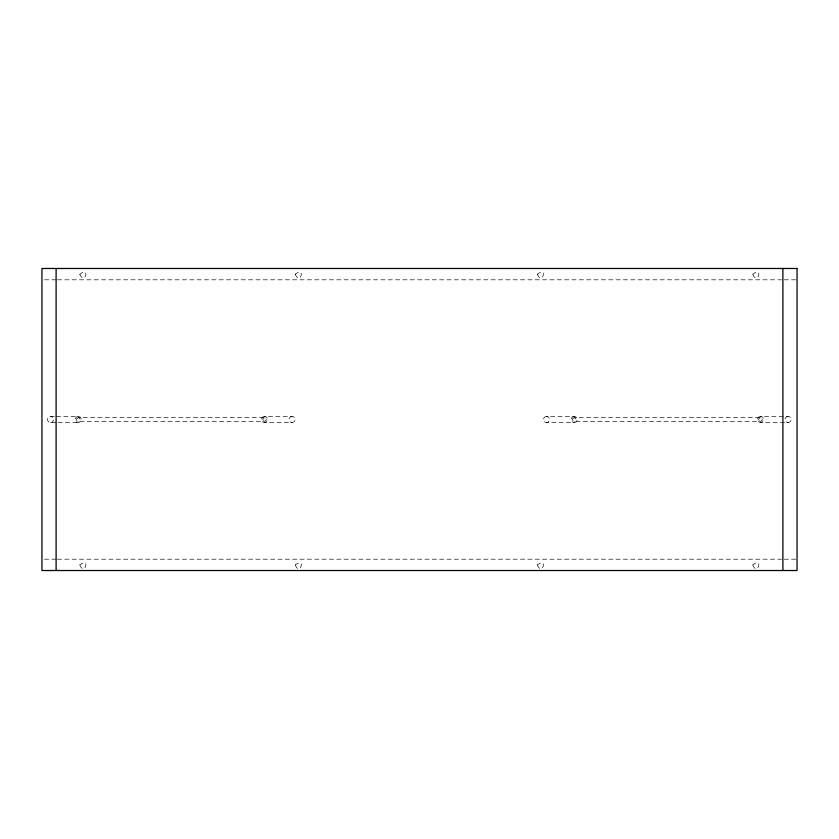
<?xml version="1.0" encoding="UTF-8"?>
<svg xmlns="http://www.w3.org/2000/svg" width="839" height="839" viewBox="0 0 839 839"><rect width="100%" height="100%" fill="white"/><g stroke="black" fill="none" stroke-linecap="round" stroke-linejoin="round"><path stroke-width="0.63" stroke-dasharray="4.2 3.15" d="M54.357 416.417L48.756 417.014L47.624 418.546L47.624 420.454L48.756 421.986L50.592 422.583L56.863 422.583M50.592 422.583L52.427 421.986L53.57 420.454L53.57 418.546L52.427 417.014L50.592 416.417M78.153 416.417L76.318 417.014L75.185 418.546L75.185 420.454L76.318 421.986L78.153 422.583L79.988 421.986L81.131 420.454L81.131 418.546L79.988 417.014L78.153 416.417L55.605 416.417M78.153 417.612L76.339 418.913L77.031 421.031L78.153 421.388L264.516 421.388L266.341 420.087L265.638 417.969L264.516 417.612L78.153 417.612L79.978 418.913L79.978 420.087L78.153 421.388M264.516 416.417L262.68 417.014L261.548 418.546L261.548 420.454L262.68 421.986L264.516 422.583L292.077 422.583L293.912 421.986L295.045 420.454L295.045 418.546L293.912 417.014L292.077 416.417L264.516 416.417L266.351 417.014L267.484 418.546L267.484 420.454L266.351 421.986L264.516 422.583M264.516 417.612L262.691 418.913L263.394 421.031L264.516 421.388M292.077 416.417L290.242 417.014L289.109 418.546L289.109 420.454L290.242 421.986L292.077 422.583M546.598 416.417L544.763 417.014L543.63 418.546L543.63 420.454L544.763 421.986L546.598 422.583L574.159 422.583L575.994 421.986L577.138 420.454L577.138 418.546L575.994 417.014L574.159 416.417L546.598 416.417L548.433 417.014L549.576 418.546L549.576 420.454L548.433 421.986L546.598 422.583M574.159 416.417L572.324 417.014L571.191 418.546L571.191 420.454L572.324 421.986L574.159 422.583M574.159 417.612L572.345 418.913L573.037 421.031L574.159 421.388L760.522 421.388L762.347 420.087L761.644 417.969L760.522 417.612L574.159 417.612L575.984 418.913L575.292 421.031L574.159 421.388M760.522 416.417L758.687 417.014L757.554 418.546L757.554 420.454L758.687 421.986L760.522 422.583L788.083 422.583L789.919 421.986L791.051 420.454L791.051 418.546L789.919 417.014L788.083 416.417L760.522 416.417L762.357 417.014L763.49 418.546L763.49 420.454L762.357 421.986L760.522 422.583M760.522 417.612L758.697 418.913L758.697 420.087L760.522 421.388M788.083 416.417L786.248 417.014L785.115 418.546L785.115 420.454L786.248 421.986L788.083 422.583M44.519 279.807L56.108 279.807M57.419 279.807L781.581 279.807M784.182 279.807L797.05 279.807M58.111 422.583L78.153 422.583M44.519 559.194L56.108 559.194M57.419 559.194L781.581 559.194M784.182 559.194L797.05 559.194M79.82 274.238C84.487 285.931 90.654 265.932 79.82 274.238M79.82 564.951C84.487 576.645 90.654 556.645 79.82 564.951M295.255 274.238C299.932 285.931 306.088 265.932 295.255 274.238M295.255 564.951C299.932 576.645 306.088 556.645 295.255 564.951M537.359 274.238C542.036 285.931 548.192 265.932 537.359 274.238M537.359 564.951C542.036 576.645 548.192 556.645 537.359 564.951M752.803 274.238C757.47 285.931 763.637 265.932 752.803 274.238M752.803 564.951C757.47 576.645 763.637 556.645 752.803 564.951"/><path stroke-width="1.26" d="M782.892 268.48L782.892 570.52M56.108 268.48L56.108 570.52M797.05 268.48L41.95 268.48L41.95 570.52L797.05 570.52L797.05 268.48"/></g></svg>
